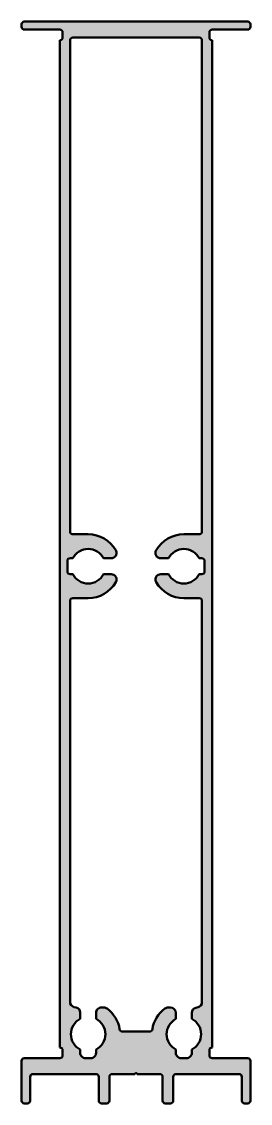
# Model space of a CAD drawing. Extents: x 0 to 43, y 0 to 203.
import ezdxf

# ---------------------------------------------------------------- set-up
doc = ezdxf.new("R2010")
doc.units = 0
doc.layers.add('0S-Alu contour', color=7, linetype='Continuous', lineweight=50)
doc.layers.add('0S-Alu hatch', color=252, linetype='Continuous', lineweight=25)

# ---------------------------------------------------------------- blocks, each defined once
blk = doc.blocks.new('336250__6202CECD_34F7_4CBF_B28F_406EB98BF464_')
at = {"layer": '0S-Alu hatch'}
h = blk.add_hatch(color=256, dxfattribs=at)
edge = h.paths.add_edge_path()
edge.add_arc((0.4997627912336498, 202.9002448381608), 0.49975522181418, 89.9719298704056, 180.0280701296022)
edge.add_line((7.6293945597e-06, 202.8999999999999), (7.6293945028e-06, 202.3999999999999))
edge.add_arc((0.4997729726386311, 202.3997653432441), 0.4997653983337726, 179.973097692873, 269.9730976859334)
edge.add_line((0.4995383158222674, 201.9), (7.200588124973736, 201.9))
edge.add_ellipse((7.200303980699772, 201.4002841442739), major_axis=(-0.4997159365099082, 0), ratio=1, start_angle=179.9674209538814, end_angle=269.96742095386855, ccw=False)
edge.add_line((7.700019836425809, 201.4000000000001), (7.700019836425811, 200.4))
edge.add_ellipse((7.200716011210372, 200.3997680503358), major_axis=(-0.4993038790910969, 0), ratio=1, start_angle=89.9733834687479, end_angle=180.0266165312369, ccw=False)
edge.add_line((7.200484061546067, 199.9004642251203), (7.197746276855497, 10.49837185321158))
edge.add_ellipse((7.196857887090869, 9.998372656642687), major_axis=(-0.4999999858059127, 0), ratio=1, start_angle=179.7898776789491, end_angle=269.8981979753945, ccw=False)
edge.add_line((7.696854510580035, 9.99653899763783), (7.697746112534362, 8.999999835678778))
edge.add_ellipse((7.198004897359596, 8.999741215175275), major_axis=(-0.499741282093962, 0), ratio=1, start_angle=89.970349034827, end_angle=180.0296510705321, ccw=False)
edge.add_line((7.197746277775127, 8.500000000000036), (0.4977416992187287, 8.500000000000028))
edge.add_arc((0.4974955718516761, 8.000246127367149), 0.4997539332413919, 89.9717819931233, 180.0282180068728)
edge.add_line((-0.0022583007812039, 8.00000000000013), (-0.0022583007812216, 0.5000000000001137))
edge.add_arc((0.4974955718517223, 0.4997538726329936), 0.4997539332414558, 179.9717819931142, 270.0282180068673)
edge.add_line((0.497741699218693, 4.97e-14), (1.097740173339744, 0))
edge.add_arc((1.097987555233636, 0.4997602437842375), 0.4997603050113943, 269.9716385257399, 360.0274872167101)
edge.add_line((1.597747802734414, 0.500000000000084), (1.597747802734403, 5.000000000000113))
edge.add_ellipse((2.097488947156737, 5.000258855577698), major_axis=(-0.4997412114632473, 0), ratio=1, start_angle=-90.0296780262018, end_angle=0.029678026184171813, ccw=False)
edge.add_line((2.097747802734421, 5.500000000000031), (13.99774932861327, 5.500000000000056))
edge.add_ellipse((13.99799930157008, 5.000265223884471), major_axis=(-0.4997348386352239, 0), ratio=1, start_angle=179.9695914538225, end_angle=270.0286599910745, ccw=False)
edge.add_line((14.49773406982427, 5.00000000000004), (14.49773406982425, 0.5000000000001421))
edge.add_arc((14.99749430962728, 0.4997602398030665), 0.4997602973155654, 179.9725123264269, 270.0274876735544)
edge.add_line((14.99773406982425, 2.84e-14), (15.99773406982424, 0))
edge.add_arc((15.99798656111998, 0.499747508704246), 0.4997475724883062, 269.9710520130133, 360.0289479869964)
edge.add_line((16.49773406982422, 0.5000000000000684), (16.4977340698243, 5.000000000000142))
edge.add_ellipse((16.99748157852853, 5.000252491295813), major_axis=(-0.4997475724882848, 0), ratio=1, start_angle=-90.02894798699953, end_angle=0.028947986971218143, ccw=False)
edge.add_line((16.99773406982438, 5.500000000000037), (21.25053703400309, 5.500000000000028))
edge.add_ellipse((21.50000000000007, 5.447618391059875), major_axis=(-0.2549031274017004, 0), ratio=1, start_angle=191.8585441902835, end_angle=348.1414558097295, ccw=False)
edge.add_line((21.74946296599703, 5.500000000000085), (25.9977416992188, 5.499999999999971))
edge.add_ellipse((25.99799419051463, 5.000252491295809), major_axis=(-0.4997475724882227, 0), ratio=1, start_angle=179.9710520130414, end_angle=270.02894798699674, ccw=False)
edge.add_line((26.49774169921879, 5.000000000000207), (26.49774169921878, 0.5000000000001421))
edge.add_arc((26.99750193902186, 0.4997602398031234), 0.4997602973156079, 179.9725123264401, 270.0274876735626)
edge.add_line((26.9977416992189, 4.26e-14), (27.99774169921878, 2.84e-14))
edge.add_arc((27.99798145941583, 0.4997602398029813), 0.49976029731548, 269.9725123264358, 360.0274876735598)
edge.add_line((28.49774169921878, 0.4999999999999901), (28.49774169921878, 5.000000000000056))
edge.add_ellipse((28.997489207923, 5.000252491295782), major_axis=(-0.4997475724882812, 0), ratio=1, start_angle=-90.02894798698412, end_angle=0.028947986971218143, ccw=False)
edge.add_line((28.99774169921871, 5.500000000000003), (40.8977279663086, 5.5))
edge.add_ellipse((40.89798045760439, 5.000252491295777), major_axis=(-0.4997475724882822, 0), ratio=1, start_angle=179.9710520130288, end_angle=270.02894798699265, ccw=False)
edge.add_line((41.39772796630862, 5.00000000000007), (41.39772796630862, 0.5000000000000285))
edge.add_arc((41.89748820611161, 0.4997602398030097), 0.4997602973155156, 179.9725123264401, 270.0274876735618)
edge.add_line((41.89772796630863, 2.13e-14), (42.4977493286133, 2.84e-14))
edge.add_arc((42.49798398536909, 0.4997653432442349), 0.4997653983338508, 269.9730976928782, 360.026902307127)
edge.add_line((42.9977493286133, 0.5000000000000668), (42.99774932861342, 8.000000000000057))
edge.add_arc((42.49798398536921, 8.000234656755794), 0.4997653983338508, 359.9730976928865, 450.0269023071372)
edge.add_line((42.49774932861329, 8.5), (35.79772949218763, 8.500000000000028))
edge.add_ellipse((35.79747087159906, 8.999741379411548), major_axis=(-0.4997414463307371, 0), ratio=1, start_angle=-0.029651070556610648, end_angle=90.02965107054928, ccw=False)
edge.add_line((35.29772949218755, 9.000000000000178), (35.29772949218753, 10.00000000000005))
edge.add_ellipse((35.79747085604815, 10.00026626152931), major_axis=(-0.4997414347925028, 0), ratio=1, start_angle=-90.02965285415502, end_angle=0.030527111691185382, ccw=False)
edge.add_line((35.79772949218759, 10.50000762939455), (35.79998779296878, 199.9))
edge.add_ellipse((35.79975562775076, 200.399767834782), major_axis=(-0.4997678887077021, 0), ratio=1, start_angle=-0.02661653126432384, end_angle=90.0266165312359, ccw=False)
edge.add_line((35.29998779296878, 200.4000000000001), (35.29998779296878, 201.4000000005418))
edge.add_ellipse((35.79450262291623, 201.4054851700585), major_axis=(-0.4945452498230959, 0), ratio=1, start_angle=-90.63550006395798, end_angle=0.6355000018842816, ccw=False)
edge.add_line((35.79998779296875, 201.9000000000001), (42.49999237060563, 201.9))
edge.add_arc((42.50023213102256, 202.3997602395829), 0.499760297095509, 269.9725123012147, 360.0274876987789)
edge.add_line((42.99999237060544, 202.3999999999998), (42.99999237060549, 202.9000000000001))
edge.add_arc((42.50024226104652, 202.9002498904411), 0.4997501720354343, 359.9713503486187, 450.0286496513836)
edge.add_line((42.49999237060549, 203.4000000000001), (0.5000076293945029, 203.3999999999999))
edge = h.paths.add_edge_path()
edge.add_line((9.100021362304714, 107.4994553987051), (9.100021362304714, 199.9000000000001))
edge.add_ellipse((9.599745310454908, 199.9002760518497), major_axis=(-0.4997240243969065, 0), ratio=1, start_angle=-90.03165068307982, end_angle=0.031650683069699426, ccw=False)
edge.add_line((9.600021362304688, 200.4), (33.39999389648452, 200.4))
edge.add_ellipse((33.40024378692547, 199.900249890441), major_axis=(-0.4997501720353453, 0), ratio=1, start_angle=180.0286496542055, end_angle=270.0286496513754, ccw=False)
edge.add_line((33.89999389648435, 199.9004997809065), (33.89999389648441, 107.4995077215224))
edge.add_ellipse((33.40024378692541, 107.4997576119634), major_axis=(-0.4997501720354557, 0), ratio=1, start_angle=89.97135034860338, end_angle=179.971350348606, ccw=False)
edge.add_line((33.39999389648428, 107.0000075024044), (30.49996948242194, 107.0000075024044))
edge.add_arc((30.4999697345639, 101.0000479030047), 5.999959599399678, 90.00000240779455, 150.000222741434)
edge.add_arc((26.13520933606389, 103.4802992813134), 0.9804440567969203, 147.9895232298362, 271.0098346409105)
edge.add_line((26.15248870849613, 102.5000075024043), (27.61685155867102, 102.5000075024043))
edge.add_ellipse((30.49999220733861, 101.0000075024042), major_axis=(-3.249999999999984, 0), ratio=1, start_angle=207.4864262503871, end_angle=332.51357374961515, ccw=False)
edge.add_line((33.38313285600615, 102.5000075024045), (33.89998626708983, 102.5000075024043))
edge.add_ellipse((33.90023615753086, 102.0002573928454), major_axis=(-0.499750172035413, 0), ratio=1, start_angle=179.9713503486188, end_angle=270.0286496513844, ccw=False)
edge.add_line((34.39998626708982, 102.0000075024043), (34.39998626708987, 100.0000075024044))
edge.add_ellipse((33.90023615753078, 99.99975761196346), major_axis=(-0.4997501720355408, 0), ratio=1, start_angle=89.97135034863118, end_angle=180.0286496513813, ccw=False)
edge.add_line((33.89998626708989, 99.50000750240437), (33.38516408115228, 99.50000474754506))
edge.add_ellipse((30.50111604911164, 101.0015072055024), major_axis=(-3.251498528735574, 0), ratio=1, start_angle=27.502478637947206, end_angle=152.4974666328082, ccw=False)
edge.add_line((27.61706658282889, 99.50000750240434), (26.15216827392581, 99.50000750240446))
edge.add_arc((26.15177730365736, 98.5002972282055), 0.9997103506500039, 89.9775925628324, 202.4495667245664)
edge.add_line((25.22782897949208, 98.11853777584194), (25.30382537841798, 98.00000750240426))
edge.add_arc((30.49992436316505, 100.9999149452801), 5.9999074430454, 209.9994896983352, 270.0004308638126)
edge.add_line((30.49996948242197, 95.00000750240436), (33.39999389648439, 95.00000750240436))
edge.add_ellipse((33.40022855324028, 94.50024215916027), major_axis=(-0.499765398333754, 0), ratio=1, start_angle=180.0269030806903, end_angle=270.02690230713483, ccw=False)
edge.add_line((33.89999389648122, 94.50047682266349), (33.89772064757266, 19.02652727343869))
edge.add_ellipse((32.97837542970368, 18.96556928955527), major_axis=(-0.921363937550031, 0), ratio=1, start_angle=101.15340952079248, end_angle=183.7934936473183, ccw=False)
edge.add_line((33.15660095214862, 18.06160736083984), (32.73886108398435, 17.99367523193363))
edge.add_arc((32.99721337274704, 17.02815543042877), 0.9994870645520681, 104.9801789542595, 180.0294728296781)
edge.add_line((31.99772644042972, 17.02764129638675), (31.99772644042975, 15.88313659439773))
edge.add_ellipse((30.49771864776836, 13), major_axis=(-3.250000000000038, 0), ratio=1, start_angle=117.4865811116876, end_angle=242.5134188883143, ccw=False)
edge.add_line((31.99772644042984, 10.11686340560231), (31.99772644042973, 9.5))
edge.add_ellipse((30.9982436816068, 9.49948275882295), major_axis=(-0.9994828926613568, 0), ratio=1, start_angle=89.97034892945197, end_angle=180.0296510705443, ccw=False)
edge.add_line((30.99772644042969, 8.500000000000028), (29.99772644042975, 8.500000000000002))
edge.add_ellipse((29.99720919925269, 9.499482758822865), major_axis=(-0.999482892661298, 0), ratio=1, start_angle=-0.029651070544275626, end_angle=90.0296510705445, ccw=False)
edge.add_line((28.99772644042983, 9.500000000000057), (28.99772644042971, 10.11685529760973))
edge.add_ellipse((30.48927624888234, 12.99484468152917), major_axis=(-3.241534162252199, 0), ratio=1, start_angle=-62.606938511025874, end_angle=62.604051712768694, ccw=False)
edge.add_line((28.99787144732686, 15.87290921224166), (28.99770322571259, 17.02764129638689))
edge.add_arc((27.99770322571264, 17.02764129638689), 0.999999999999943, 0, 90)
edge.add_line((27.99770322571264, 18.02764129638683), (27.53810826525145, 18.02764129638664))
edge.add_arc((27.53810826525135, 17.02764129638626), 1.000000000000372, 89.99999999999429, 126.3198854043395)
edge.add_arc((30.49957253157766, 12.9990274653934), 5.999999999999842, 126.3198854043481, 171.1413728126482)
edge.add_ellipse((24.07710893018027, 14.00000762939456), major_axis=(-0.5, 0), ratio=1, start_angle=90.00000000000159, end_angle=171.1413728126535, ccw=False)
edge.add_line((24.07710893018029, 13.50000762939456), (18.91832836535652, 13.50000762939454))
edge.add_ellipse((18.91832836535655, 14.00000762939459), major_axis=(-0.5000000000000472, 0), ratio=1, start_angle=8.858627187349327, end_angle=89.99999999999591, ccw=False)
edge.add_arc((12.49586476395914, 12.99902746539334), 5.999999999999846, 8.85862718735233, 53.68011459565227)
edge.add_arc((15.45732903028544, 17.02764129638637), 1.000000000000255, 53.68011459565618, 89.99999999999959)
edge.add_line((15.45732903028544, 18.02764129638663), (14.99773406982416, 18.02764129638674))
edge.add_arc((14.99773406982408, 17.02764129638692), 0.9999999999998312, 89.999999999995, 180)
edge.add_line((13.99773406982425, 17.02764129638694), (13.99773406982425, 15.88391866227417))
edge.add_ellipse((12.49749684058351, 13.00054478780669), major_axis=(-3.250316391362775, 0), ratio=1, start_angle=117.4882385276473, end_angle=242.5117614723527, ccw=False)
edge.add_line((13.99773406982425, 10.11717091333921), (13.99773406982431, 9.499999999999979))
edge.add_ellipse((12.99823832070968, 9.499495749114658), major_axis=(-0.9994958763132391, 0), ratio=1, start_angle=89.97109397901932, end_angle=180.0289060209801, ccw=False)
edge.add_line((12.99773406982434, 8.500000000000028), (11.99774169921883, 8.500000000000021))
edge.add_ellipse((11.99722445804173, 9.499482758822921), major_axis=(-0.9994828926613354, 0), ratio=1, start_angle=-0.029651070544275626, end_angle=90.02965107054689, ccw=False)
edge.add_line((10.99774169921883, 9.500000000000028), (10.99774169921889, 10.1169978077676))
edge.add_ellipse((12.49586476395897, 12.99902746539337), major_axis=(-3.248148343986267, 0), ratio=1, start_angle=-62.53389980638599, end_angle=62.53389980639059, ccw=False)
edge.add_line((10.99774169921866, 15.88105712301902), (10.99774169921878, 17.07903289794916))
edge.add_arc((9.998254766901606, 17.07954703199132), 0.9994870645519215, 359.9705271703219, 435.0198210457448)
edge.add_line((10.25660705566418, 18.04506683349606), (9.838882446289013, 18.11299896240245))
edge.add_ellipse((10.0972347757429, 19.0785189159794), major_axis=(-0.9994872219740912, 0), ratio=1, start_angle=-0.029472829653400368, end_angle=75.01982104574171, ccw=False)
edge.add_line((9.097747686003572, 19.07903305010228), (9.100021362304721, 94.50000750240451))
edge.add_ellipse((9.59978033094392, 94.50024853376527), major_axis=(-0.499759026763332, 0), ratio=1, start_angle=-90.02763347835429, end_angle=0.027633478332404593, ccw=False)
edge.add_line((9.600021362304876, 95.00000750240447), (12.50000762939453, 95.00000750240436))
edge.add_arc((12.50010230439515, 100.999802683916), 5.999795182258632, 269.9990958894768, 330.0011292597519)
edge.add_arc((16.86469752245767, 98.51967028414371), 0.9804795448555595, 327.9939509518781, 450.9762625831075)
edge.add_line((16.84799194335939, 99.50000750240443), (15.38313285600625, 99.50000750240443))
edge.add_ellipse((12.50003856955481, 100.9999311741329), major_axis=(-3.249923643038488, 0), ratio=1, start_angle=27.485609732749822, end_angle=152.5143902672525, ccw=False)
edge.add_line((9.616944283103434, 99.50000750240432), (9.100021362304709, 99.50000750240444))
edge.add_ellipse((9.09974531045511, 99.99973145055483), major_axis=(-0.4997240243971072, 0), ratio=1, start_angle=-0.03165068304667784, end_angle=90.03165068305918, ccw=False)
edge.add_line((8.600021362304714, 100.0000075024043), (8.600021362304718, 102.0000075024044))
edge.add_ellipse((9.109119231794564, 101.9955579413836), major_axis=(-0.5091173138996341, 0), ratio=1, start_angle=264.7822019901027, end_angle=359.49924250094267, ccw=False)
edge.add_line((9.155419343552335, 102.5025655734401), (9.616798985269032, 102.499906447069))
edge.add_ellipse((12.49999221202181, 101.0000074999685), major_axis=(-3.250000005277899, 0), ratio=1, start_angle=207.4864262503799, end_angle=332.51558197333156, ccw=False)
edge.add_line((15.38313286537167, 102.5000075024043), (16.84780883789063, 102.5000075024044))
edge.add_arc((16.84822977599604, 103.4996892915586), 0.9996818777768824, 269.9758743475045, 382.4501149514229)
edge.add_line((17.77214813232424, 103.8814467113887), (17.69615173339832, 104.0000075024045))
edge.add_arc((12.49995807818194, 100.9999360857283), 6.000071416880658, 30.00039373573879, 89.99952682640495)
edge.add_line((12.50000762939473, 107.0000075024044), (9.600021362304666, 107.0000075024044))
edge.add_ellipse((9.599745310455113, 107.4997314505548), major_axis=(-0.4997240243971108, 0), ratio=1, start_angle=0.031650683069699426, end_angle=90.03165068305412, ccw=False)
at = {"layer": '0S-Alu contour', "color": 7}
for points in [[(7.6293945597e-06, 202.8999999999999), (7.6293945028e-06, 202.3999999999999)], [(0.4995383158222674, 201.9), (7.200588124973736, 201.9)], [(42.49999237060549, 203.4000000000001), (0.5000076293945029, 203.3999999999999)], [(7.700019836425809, 201.4000000000001), (7.700019836425811, 200.4)], [(35.29998779296878, 200.4000000000001), (35.29998779296878, 201.4000000005418)], [(35.79998779296875, 201.9000000000001), (42.49999237060563, 201.9)], [(42.99999237060544, 202.3999999999998), (42.99999237060549, 202.9000000000001)], [(7.200484061546067, 199.9004642251203), (7.197746276855497, 10.49837185321158)], [(9.100021362304714, 107.4994553987051), (9.100021362304714, 199.9000000000001)], [(9.600021362304688, 200.4), (33.39999389648452, 200.4)], [(33.89999389648435, 199.9004997809065), (33.89999389648441, 107.4995077215224)], [(35.79772949218759, 10.50000762939455), (35.79998779296878, 199.9)], [(12.50000762939473, 107.0000075024044), (9.600021362304666, 107.0000075024044)], [(33.39999389648428, 107.0000075024044), (30.49996948242194, 107.0000075024044)], [(17.77214813232424, 103.8814467113887), (17.69615173339832, 104.0000075024045)], [(8.600021362304714, 100.0000075024043), (8.600021362304718, 102.0000075024044)], [(9.155419343552335, 102.5025655734401), (9.616798985269032, 102.499906447069)], [(15.38313286537167, 102.5000075024043), (16.84780883789063, 102.5000075024044)], [(26.15248870849613, 102.5000075024043), (27.61685155867102, 102.5000075024043)], [(33.38313285600615, 102.5000075024045), (33.89998626708983, 102.5000075024043)], [(34.39998626708982, 102.0000075024043), (34.39998626708987, 100.0000075024044)], [(9.616944283103434, 99.50000750240432), (9.100021362304709, 99.50000750240444)], [(16.84799194335939, 99.50000750240443), (15.38313285600625, 99.50000750240443)], [(25.22782897949208, 98.11853777584194), (25.30382537841798, 98.00000750240426)], [(27.61706658282889, 99.50000750240434), (26.15216827392581, 99.50000750240446)], [(33.89998626708989, 99.50000750240437), (33.38516408115228, 99.50000474754506)], [(9.097747686003572, 19.07903305010228), (9.100021362304721, 94.50000750240451)], [(9.600021362304876, 95.00000750240447), (12.50000762939453, 95.00000750240436)], [(30.49996948242197, 95.00000750240436), (33.39999389648439, 95.00000750240436)], [(33.89999389648122, 94.50047682266349), (33.89772064757266, 19.02652727343869)], [(10.25660705566418, 18.04506683349606), (9.838882446289013, 18.11299896240245)], [(10.99774169921866, 15.88105712301902), (10.99774169921878, 17.07903289794916)], [(13.99773406982425, 17.02764129638694), (13.99773406982425, 15.88391866227417)], [(15.45732903028544, 18.02764129638663), (14.99773406982416, 18.02764129638674)], [(27.99770322571264, 18.02764129638683), (27.53810826525145, 18.02764129638664)], [(28.99787144732686, 15.87290921224166), (28.99770322571259, 17.02764129638689)], [(31.99772644042972, 17.02764129638675), (31.99772644042975, 15.88313659439773)], [(33.15660095214862, 18.06160736083984), (32.73886108398435, 17.99367523193363)], [(24.07710893018029, 13.50000762939456), (18.91832836535652, 13.50000762939454)], [(7.197746277775127, 8.500000000000036), (0.4977416992187287, 8.500000000000028)], [(7.696854510580035, 9.99653899763783), (7.697746112534362, 8.999999835678778)], [(10.99774169921883, 9.500000000000028), (10.99774169921889, 10.1169978077676)], [(12.99773406982434, 8.500000000000028), (11.99774169921883, 8.500000000000021)], [(13.99773406982425, 10.11717091333921), (13.99773406982431, 9.499999999999979)], [(28.99772644042983, 9.500000000000057), (28.99772644042971, 10.11685529760973)], [(30.99772644042969, 8.500000000000028), (29.99772644042975, 8.500000000000002)], [(31.99772644042984, 10.11686340560231), (31.99772644042973, 9.5)], [(35.29772949218755, 9.000000000000178), (35.29772949218753, 10.00000000000005)], [(42.49774932861329, 8.5), (35.79772949218763, 8.500000000000028)], [(-0.0022583007812039, 8.00000000000013), (-0.0022583007812216, 0.5000000000001137)], [(42.9977493286133, 0.5000000000000668), (42.99774932861342, 8.000000000000057)], [(1.597747802734414, 0.500000000000084), (1.597747802734403, 5.000000000000113)], [(2.097747802734421, 5.500000000000031), (13.99774932861327, 5.500000000000056)], [(14.49773406982427, 5.00000000000004), (14.49773406982425, 0.5000000000001421)], [(16.49773406982422, 0.5000000000000684), (16.4977340698243, 5.000000000000142)], [(16.99773406982438, 5.500000000000037), (21.25053703400309, 5.500000000000028)], [(21.74946296599703, 5.500000000000085), (25.9977416992188, 5.499999999999971)], [(26.49774169921879, 5.000000000000207), (26.49774169921878, 0.5000000000001421)], [(28.49774169921878, 0.4999999999999901), (28.49774169921878, 5.000000000000056)], [(28.99774169921871, 5.500000000000003), (40.8977279663086, 5.5)], [(41.39772796630862, 5.00000000000007), (41.39772796630862, 0.5000000000000285)], [(0.497741699218693, 4.97e-14), (1.097740173339744, 0)], [(14.99773406982425, 2.84e-14), (15.99773406982424, 0)], [(26.9977416992189, 4.26e-14), (27.99774169921878, 2.84e-14)], [(41.89772796630863, 2.13e-14), (42.4977493286133, 2.84e-14)]]:
    blk.add_lwpolyline(points, dxfattribs=at)
for centre, radius, start, end in [((0.4997627912336498, 202.9002448381608), 0.49975522181418, 89.9719298704056, 180.0280701296022), ((0.4997729726386311, 202.3997653432441), 0.4997653983337726, 179.973097692873, 269.9730976859334), ((42.50024226104652, 202.9002498904411), 0.4997501720354343, 359.9713503486187, 90.02864965138355), ((42.50023213102256, 202.3997602395829), 0.499760297095509, 269.9725123012147, 0.0274876987788728), ((12.49995807818194, 100.9999360857283), 6.000071416880658, 30.00039373573879, 89.99952682640495), ((30.4999697345639, 101.0000479030047), 5.999959599399678, 90.00000240779455, 150.000222741434), ((16.84822977599604, 103.4996892915586), 0.9996818777768824, 269.9758743475045, 22.45011495142284), ((26.13520933606389, 103.4802992813134), 0.9804440567969203, 147.9895232298362, 271.0098346409105), ((12.50010230439515, 100.999802683916), 5.999795182258632, 269.9990958894768, 330.0011292597519), ((16.86469752245767, 98.51967028414371), 0.9804795448555595, 327.9939509518781, 90.97626258310756), ((26.15177730365736, 98.5002972282055), 0.9997103506500039, 89.9775925628324, 202.4495667245664), ((30.49992436316505, 100.9999149452801), 5.9999074430454, 209.9994896983352, 270.0004308638126), ((9.998254766901606, 17.07954703199132), 0.9994870645519215, 359.9705271703219, 75.01982104574493), ((14.99773406982408, 17.02764129638692), 0.9999999999998312, 89.999999999995, 180), ((15.45732903028544, 17.02764129638637), 1.000000000000255, 53.68011459565618, 89.99999999999959), ((12.49586476395914, 12.99902746539334), 5.999999999999846, 8.85862718735233, 53.68011459565227), ((30.49957253157766, 12.9990274653934), 5.999999999999842, 126.3198854043481, 171.1413728126482), ((27.53810826525135, 17.02764129638626), 1.000000000000372, 89.99999999999429, 126.3198854043395), ((27.99770322571264, 17.02764129638689), 0.999999999999943, 0, 90), ((32.99721337274704, 17.02815543042877), 0.9994870645520681, 104.9801789542595, 180.0294728296781), ((0.4974955718516761, 8.000246127367149), 0.4997539332413919, 89.9717819931233, 180.0282180068728), ((42.49798398536921, 8.000234656755794), 0.4997653983338508, 359.9730976928865, 90.02690230713723), ((0.4974955718517223, 0.4997538726329936), 0.4997539332414558, 179.9717819931142, 270.0282180068673), ((1.097987555233636, 0.4997602437842375), 0.4997603050113943, 269.9716385257399, 0.0274872167101258), ((14.99749430962728, 0.4997602398030665), 0.4997602973155654, 179.9725123264269, 270.0274876735544), ((15.99798656111998, 0.499747508704246), 0.4997475724883062, 269.9710520130133, 0.0289479869964141), ((26.99750193902186, 0.4997602398031234), 0.4997602973156079, 179.9725123264401, 270.0274876735626), ((27.99798145941583, 0.4997602398029813), 0.49976029731548, 269.9725123264358, 0.0274876735598741), ((41.89748820611161, 0.4997602398030097), 0.4997602973155156, 179.9725123264401, 270.0274876735618), ((42.49798398536909, 0.4997653432442349), 0.4997653983338508, 269.9730976928782, 0.0269023071270038)]:
    blk.add_arc(centre, radius, start, end, dxfattribs=at)
at = {"layer": '0S-Alu contour', "color": 7, "extrusion": (0, 0, -1)}
for centre, radius, start, end in [((-7.200303980699772, 201.4002841442739), 0.4997159365099082, 90.03257904613147, 180.0325790461187), ((-35.79450262291623, 201.4054851700585), 0.4945452498230959, 359.3644999981157, 90.63550006395808), ((-7.200716011210372, 200.3997680503358), 0.4993038790910969, 179.9733834687631, 270.0266165312521), ((-9.599745310454908, 199.9002760518497), 0.4997240243969065, 359.9683493169303, 90.03165068307977), ((-33.40024378692547, 199.900249890441), 0.4997501720353453, 89.97135034862457, 179.9713503457945), ((-35.79975562775076, 200.399767834782), 0.4997678887077022, 269.9733834687641, 0.0266165312642582), ((-9.599745310455113, 107.4997314505548), 0.4997240243971108, 269.9683493169459, 359.9683493169303), ((-33.40024378692541, 107.4997576119634), 0.4997501720354557, 180.028649651394, 270.0286496513966), ((-12.49999221202181, 101.0000074999685), 3.250000005277899, 27.48441802666846, 152.5135737496201), ((-30.49999220733861, 101.0000075024042), 3.249999999999984, 27.48642625038482, 152.5135737496129), ((-9.109119231794564, 101.9955579413836), 0.5091173138996341, 0.5007574990573285, 95.2177980098973), ((-33.90023615753086, 102.0002573928454), 0.499750172035413, 89.97135034861562, 180.0286496513813), ((-9.09974531045511, 99.99973145055483), 0.4997240243971072, 269.9683493169408, 0.031650683046654), ((-33.90023615753078, 99.99975761196346), 0.4997501720355408, 179.9713503486187, 270.0286496513689), ((-12.50003856955481, 100.9999311741329), 3.249923643038488, 207.4856097327475, 332.5143902672502), ((-30.50111604911164, 101.0015072055024), 3.251498528735574, 207.5025333671919, 332.4975213620529), ((-9.59978033094392, 94.50024853376527), 0.4997590267633321, 359.9723665216676, 90.02763347835433), ((-33.40022855324028, 94.50024215916027), 0.499765398333754, 89.9730976928652, 179.9730969193097), ((-10.0972347757429, 19.0785189159794), 0.9994872219740912, 284.9801789542584, 0.0294728296533745), ((-32.97837542970368, 18.96556928955527), 0.921363937550031, 176.2065063526817, 258.8465904792075), ((-12.49586476395897, 12.99902746539337), 3.248148343986267, 297.4661001936094, 62.53389980638613), ((-12.49749684058351, 13.00054478780669), 3.250316391362775, 117.4882385276473, 242.5117614723527), ((-30.48927624888234, 12.99484468152917), 3.241534162252199, 297.3959482872313, 62.60693851102598), ((-30.49771864776836, 13), 3.250000000000038, 117.4865811116857, 242.5134188883124), ((-18.91832836535655, 14.00000762939459), 0.5000000000000472, 270.0000000000041, 351.1413728126507), ((-24.07710893018027, 14.00000762939456), 0.5, 188.8586271873466, 269.9999999999984), ((-7.196857887090869, 9.998372656642687), 0.4999999858059127, 90.10180202460546, 180.210122321051), ((-35.79747085604815, 10.00026626152931), 0.4997414347925028, 359.9694728883088, 90.029652854155), ((-7.198004897359596, 8.999741215175275), 0.499741282093962, 179.9703489294679, 270.029650965173), ((-11.99722445804173, 9.499482758822921), 0.9994828926613354, 269.9703489294531, 0.0296510705443278), ((-12.99823832070968, 9.499495749114658), 0.9994958763132391, 179.9710939790199, 270.0289060209807), ((-29.99720919925269, 9.499482758822865), 0.9994828926612981, 269.9703489294555, 0.0296510705443278), ((-30.9982436816068, 9.49948275882295), 0.9994828926613568, 179.9703489294557, 270.029651070548), ((-35.79747087159906, 8.999741379411548), 0.4997414463307371, 269.9703489294507, 0.0296510705566196), ((-2.097488947156737, 5.000258855577698), 0.4997412114632473, 359.9703219738158, 90.0296780262018), ((-13.99799930157008, 5.000265223884471), 0.4997348386352239, 89.9713400089255, 180.0304085461775), ((-16.99748157852853, 5.000252491295813), 0.4997475724882849, 359.9710520130288, 90.02894798699958), ((-21.50000000000007, 5.447618391059875), 0.2549031274017004, 11.8585441902705, 168.1414558097165), ((-25.99799419051463, 5.000252491295809), 0.4997475724882227, 89.97105201300326, 180.0289479869586), ((-28.997489207923, 5.000252491295782), 0.4997475724882813, 359.9710520130288, 90.0289479869841), ((-40.89798045760439, 5.000252491295777), 0.4997475724882822, 89.97105201300735, 180.0289479869712)]:
    blk.add_arc(centre, radius, start, end, dxfattribs=at)
blk = doc.blocks.new('336250__CDEEDB5F_9FDF_4598_9D47_8EBEB3E4482C_')
at = {"layer": '0S-Alu contour', "color": 7}
blk.add_blockref('336250__6202CECD_34F7_4CBF_B28F_406EB98BF464_', (0, 0), dxfattribs=at)

msp = doc.modelspace()

# ---------------------------------------------------------------- block references
at = {"layer": '0S-Alu contour', "color": 7}
msp.add_blockref('336250__CDEEDB5F_9FDF_4598_9D47_8EBEB3E4482C_', (0, 0), dxfattribs=at)

doc.saveas('drawing.dxf')
